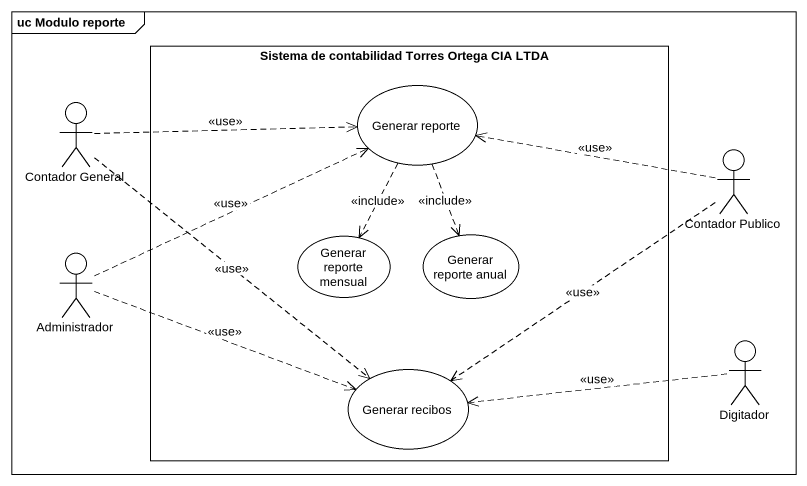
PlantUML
@startuml
mainframe uc Modulo reporte
rectangle "Sistema de contabilidad Torres Ortega CIA LTDA" as Sistema_de_contabilidad {
  usecase "Generar reporte" as Generar_reporte
  usecase "Generar reporte mensual" as Generar_reporte_mensual
  usecase "Generar reporte anual" as Generar_reporte_anual
  usecase "Generar recibos" as Generar_recibos
}
actor "Contador General" as Contador_General
actor "Contador Publico" as Contador_Publico
actor Administrador
actor Digitador
Contador_General .right.> Generar_reporte : <<use>>
Contador_General ..> Generar_recibos : <<use>>
Generar_reporte ..> Generar_reporte_mensual : <<include>>
Generar_reporte ..> Generar_reporte_anual : <<include>>
Contador_Publico .left.> Generar_reporte : <<use>>
Contador_Publico ..> Generar_recibos : <<use>>
Administrador .right.> Generar_reporte : <<use>>
Administrador .right.> Generar_recibos : <<use>>
Digitador .left.> Generar_recibos : <<use>>
@enduml
